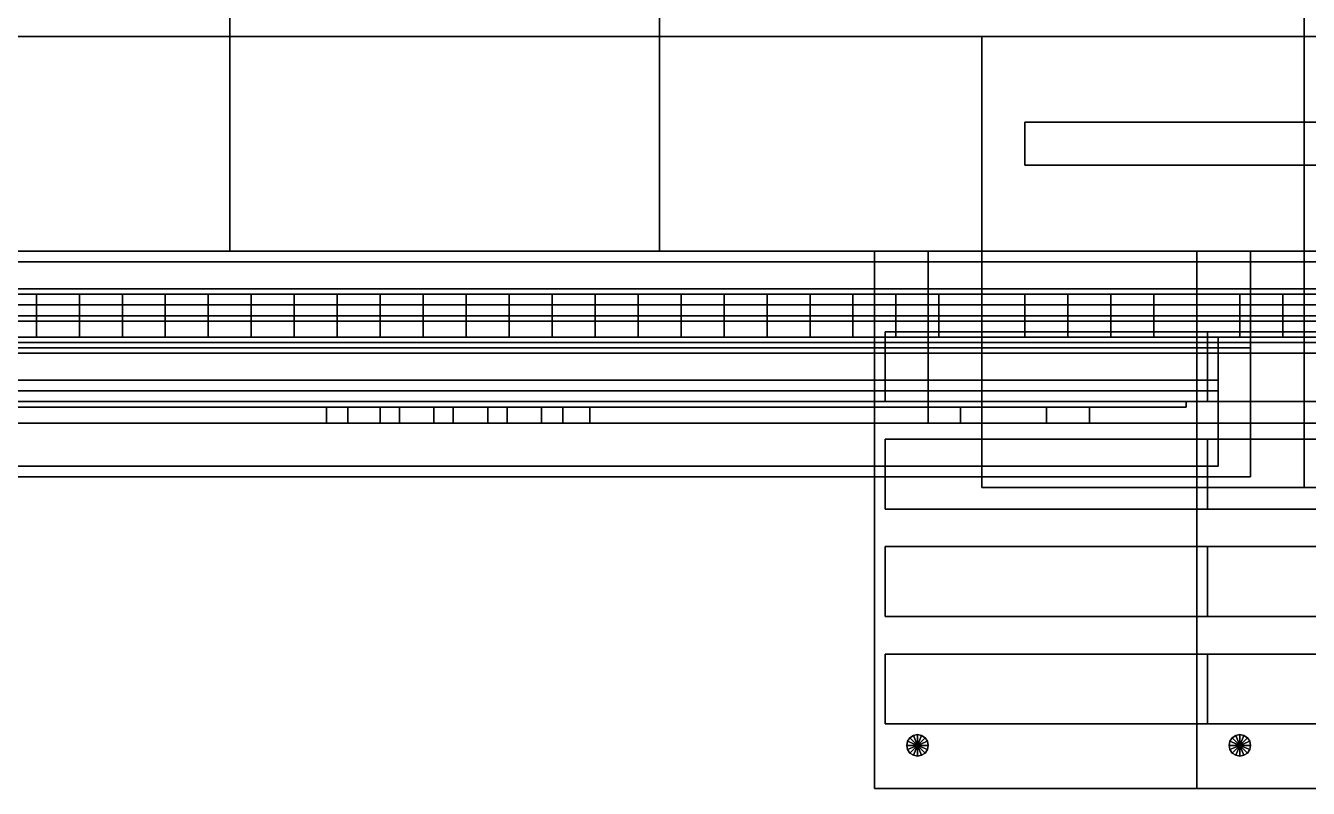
# Model space of a CAD drawing. Header units: millimetres. Extents: x -8000 to 18500, y -500 to 32500.
# Drawn here: x 4610 to 5804, y -500 to 210 of the extents above; entities that cross this region are included whole.
import ezdxf

# ---------------------------------------------------------------- set-up
doc = ezdxf.new("R2010")
doc.units = ezdxf.units.MM
for name, color, linetype in [('3D-CANOPY', 7, 'Continuous'), ('3D-COLUMNS', 7, 'Continuous'), ('3D-FINISH', 7, 'Continuous'), ('3D-FURNITURE', 7, 'Continuous'), ('3D-GLAZING', 7, 'Continuous'), ('3D-LIGHTS', 7, 'Continuous'), ('3D-LOUVERS', 7, 'Continuous'), ('3D-ROOF', 7, 'Continuous'), ('3D-SLABS', 7, 'Continuous'), ('3D-WALLS-EXTR', 7, 'Continuous')]:
    doc.layers.add(name, color=color, linetype=linetype)

msp = doc.modelspace()

# ---------------------------------------------------------------- linework, layer by layer
at = {"layer": '3D-CANOPY', "color": 7}
for points in [[(0, -80, 3700), (0, 0, 3700), (10000, 0, 3700), (10000, -80, 3700)], [(0, 0, 3700), (0, 0, 3950), (10000, 0, 3950), (10000, 0, 3700)], [(0, -80, 3950), (10000, -80, 3950), (10000, 0, 3950), (0, 0, 3950)], [(5400, -500, 6510), (5400, 0, 6510), (8600, 0, 6510), (8600, -500, 6510)], [(5400, 0, 6510), (5400, 0, 6555), (8600, 0, 6555), (8600, 0, 6510)], [(5400, -500, 6510), (5400, -500, 6555), (5400, 0, 6555), (5400, 0, 6510)], [(5400, -500, 6555), (8600, -500, 6555), (8600, 0, 6555), (5400, 0, 6555)], [(5700, -500, 3310), (5700, 0, 3310), (8900, 0, 3310), (8900, -500, 3310)], [(5700, 0, 3310), (5700, 0, 3355), (8900, 0, 3355), (8900, 0, 3310)], [(5700, -500, 3310), (5700, -500, 3355), (5700, 0, 3355), (5700, 0, 3310)], [(5700, -500, 3355), (8900, -500, 3355), (8900, 0, 3355), (5700, 0, 3355)], [(0, -80, 3700), (10000, -80, 3700), (10000, -80, 3950), (0, -80, 3950)], [(0, -95, 3750), (0, -80, 3750), (10000, -80, 3750), (10000, -95, 3750)], [(0, -80, 3750), (0, -80, 3900), (10000, -80, 3900), (10000, -80, 3750)], [(0, -95, 3900), (10000, -95, 3900), (10000, -80, 3900), (0, -80, 3900)], [(4280, -130, 4200), (4280, -80, 4200), (5720, -80, 4200), (5720, -130, 4200)], [(4280, -80, 4200), (4280, -80, 5160), (5720, -80, 5160), (5720, -80, 4200)], [(4280, -130, 5160), (5720, -130, 5160), (5720, -80, 5160), (4280, -80, 5160)], [(5410, -140, 6520), (5410, -75, 6520), (8590, -75, 6520), (8590, -140, 6520)], [(5410, -75, 6520), (5410, -75, 6550), (8590, -75, 6550), (8590, -75, 6520)], [(5410, -140, 6520), (5410, -140, 6550), (5410, -75, 6550), (5410, -75, 6520)], [(5410, -140, 6550), (8590, -140, 6550), (8590, -75, 6550), (5410, -75, 6550)], [(5710, -140, 3320), (5710, -75, 3320), (8890, -75, 3320), (8890, -140, 3320)], [(5710, -75, 3320), (5710, -75, 3350), (8890, -75, 3350), (8890, -75, 3320)], [(5710, -140, 3320), (5710, -140, 3350), (5710, -75, 3350), (5710, -75, 3320)], [(5710, -140, 3350), (8890, -140, 3350), (8890, -75, 3350), (5710, -75, 3350)], [(5720, -130, 4200), (5720, -80, 4200), (5720, -80, 5160), (5720, -130, 5160)], [(0, -95, 3750), (10000, -95, 3750), (10000, -95, 3900), (0, -95, 3900)], [(4250, -210, 5160), (4250, -90, 5160), (5750, -90, 5160), (5750, -210, 5160)], [(4250, -90, 5160), (4250, -90, 5205), (5750, -90, 5205), (5750, -90, 5160)], [(4250, -210, 5205), (5750, -210, 5205), (5750, -90, 5205), (4250, -90, 5205)], [(5750, -210, 5160), (5750, -90, 5160), (5750, -90, 5205), (5750, -210, 5205)], [(4280, -130, 4200), (5720, -130, 4200), (5720, -130, 5160), (4280, -130, 5160)], [(4300, -140, 4220), (4300, -130, 4220), (5700, -130, 4220), (5700, -140, 4220)], [(4300, -130, 4220), (4300, -130, 5140), (5700, -130, 5140), (5700, -130, 4220)], [(4300, -140, 5140), (5700, -140, 5140), (5700, -130, 5140), (4300, -130, 5140)], [(5700, -140, 4220), (5700, -130, 4220), (5700, -130, 5140), (5700, -140, 5140)], [(4300, -140, 4220), (5700, -140, 4220), (5700, -140, 5140), (4300, -140, 5140)], [(4310, -145, 4230), (4310, -140, 4230), (5690, -140, 4230), (5690, -145, 4230)], [(4310, -140, 4230), (4310, -140, 5130), (5690, -140, 5130), (5690, -140, 4230)], [(4310, -145, 5130), (5690, -145, 5130), (5690, -140, 5130), (4310, -140, 5130)], [(5410, -140, 6520), (8590, -140, 6520), (8590, -140, 6550), (5410, -140, 6550)], [(5690, -145, 4230), (5690, -140, 4230), (5690, -140, 5130), (5690, -145, 5130)], [(5710, -140, 3320), (8890, -140, 3320), (8890, -140, 3350), (5710, -140, 3350)], [(4310, -145, 4230), (5690, -145, 4230), (5690, -145, 5130), (4310, -145, 5130)], [(5410, -240, 6520), (5410, -175, 6520), (8590, -175, 6520), (8590, -240, 6520)], [(5410, -175, 6520), (5410, -175, 6550), (8590, -175, 6550), (8590, -175, 6520)], [(5410, -240, 6520), (5410, -240, 6550), (5410, -175, 6550), (5410, -175, 6520)], [(5410, -240, 6550), (8590, -240, 6550), (8590, -175, 6550), (5410, -175, 6550)], [(5710, -240, 3320), (5710, -175, 3320), (8890, -175, 3320), (8890, -240, 3320)], [(5710, -175, 3320), (5710, -175, 3350), (8890, -175, 3350), (8890, -175, 3320)], [(5710, -240, 3320), (5710, -240, 3350), (5710, -175, 3350), (5710, -175, 3320)], [(5710, -240, 3350), (8890, -240, 3350), (8890, -175, 3350), (5710, -175, 3350)], [(4250, -210, 5160), (5750, -210, 5160), (5750, -210, 5205), (4250, -210, 5205)], [(5410, -240, 6520), (8590, -240, 6520), (8590, -240, 6550), (5410, -240, 6550)], [(5710, -240, 3320), (8890, -240, 3320), (8890, -240, 3350), (5710, -240, 3350)], [(5410, -340, 6520), (5410, -275, 6520), (8590, -275, 6520), (8590, -340, 6520)], [(5410, -275, 6520), (5410, -275, 6550), (8590, -275, 6550), (8590, -275, 6520)], [(5410, -340, 6520), (5410, -340, 6550), (5410, -275, 6550), (5410, -275, 6520)], [(5410, -340, 6550), (8590, -340, 6550), (8590, -275, 6550), (5410, -275, 6550)], [(5710, -340, 3320), (5710, -275, 3320), (8890, -275, 3320), (8890, -340, 3320)], [(5710, -275, 3320), (5710, -275, 3350), (8890, -275, 3350), (8890, -275, 3320)], [(5710, -340, 3320), (5710, -340, 3350), (5710, -275, 3350), (5710, -275, 3320)], [(5710, -340, 3350), (8890, -340, 3350), (8890, -275, 3350), (5710, -275, 3350)], [(5410, -340, 6520), (8590, -340, 6520), (8590, -340, 6550), (5410, -340, 6550)], [(5710, -340, 3320), (8890, -340, 3320), (8890, -340, 3350), (5710, -340, 3350)], [(5410, -440, 6520), (5410, -375, 6520), (8590, -375, 6520), (8590, -440, 6520)], [(5410, -375, 6520), (5410, -375, 6550), (8590, -375, 6550), (8590, -375, 6520)], [(5410, -440, 6520), (5410, -440, 6550), (5410, -375, 6550), (5410, -375, 6520)], [(5410, -440, 6550), (8590, -440, 6550), (8590, -375, 6550), (5410, -375, 6550)], [(5710, -440, 3320), (5710, -375, 3320), (8890, -375, 3320), (8890, -440, 3320)], [(5710, -375, 3320), (5710, -375, 3350), (8890, -375, 3350), (8890, -375, 3320)], [(5710, -440, 3320), (5710, -440, 3350), (5710, -375, 3350), (5710, -375, 3320)], [(5710, -440, 3350), (8890, -440, 3350), (8890, -375, 3350), (5710, -375, 3350)], [(5410, -440, 6520), (8590, -440, 6520), (8590, -440, 6550), (5410, -440, 6550)], [(5710, -440, 3320), (8890, -440, 3320), (8890, -440, 3350), (5710, -440, 3350)], [(5432.9, -452.9, 6550), (5430.8, -456.2, 6550), (5430.8, -456.2, 6870), (5432.9, -452.9, 6870)], [(5440, -460, 6870), (5432.9, -452.9, 6870), (5430.8, -456.2, 6870), (5440, -460, 6870)], [(5440, -460, 6550), (5430.8, -456.2, 6550), (5432.9, -452.9, 6550), (5440, -460, 6550)], [(5436.2, -450.8, 6550), (5432.9, -452.9, 6550), (5432.9, -452.9, 6870), (5436.2, -450.8, 6870)], [(5440, -460, 6870), (5436.2, -450.8, 6870), (5432.9, -452.9, 6870), (5440, -460, 6870)], [(5440, -460, 6550), (5432.9, -452.9, 6550), (5436.2, -450.8, 6550), (5440, -460, 6550)], [(5440, -450, 6550), (5436.2, -450.8, 6550), (5436.2, -450.8, 6870), (5440, -450, 6870)], [(5440, -460, 6870), (5440, -450, 6870), (5436.2, -450.8, 6870), (5440, -460, 6870)], [(5440, -460, 6550), (5436.2, -450.8, 6550), (5440, -450, 6550), (5440, -460, 6550)], [(5443.8, -450.8, 6550), (5440, -450, 6550), (5440, -450, 6870), (5443.8, -450.8, 6870)], [(5440, -460, 6870), (5443.8, -450.8, 6870), (5440, -450, 6870), (5440, -460, 6870)], [(5440, -460, 6550), (5440, -450, 6550), (5443.8, -450.8, 6550), (5440, -460, 6550)], [(5440, -460, 6870), (5447.1, -452.9, 6870), (5443.8, -450.8, 6870), (5440, -460, 6870)], [(5440, -460, 6550), (5443.8, -450.8, 6550), (5447.1, -452.9, 6550), (5440, -460, 6550)], [(5440, -460, 6870), (5449.2, -456.2, 6870), (5447.1, -452.9, 6870), (5440, -460, 6870)], [(5440, -460, 6550), (5447.1, -452.9, 6550), (5449.2, -456.2, 6550), (5440, -460, 6550)], [(5447.1, -452.9, 6550), (5443.8, -450.8, 6550), (5443.8, -450.8, 6870), (5447.1, -452.9, 6870)], [(5449.2, -456.2, 6550), (5447.1, -452.9, 6550), (5447.1, -452.9, 6870), (5449.2, -456.2, 6870)], [(5732.9, -452.9, 3350), (5730.8, -456.2, 3350), (5730.8, -456.2, 3670), (5732.9, -452.9, 3670)], [(5740, -460, 3670), (5732.9, -452.9, 3670), (5730.8, -456.2, 3670), (5740, -460, 3670)], [(5740, -460, 3350), (5730.8, -456.2, 3350), (5732.9, -452.9, 3350), (5740, -460, 3350)], [(5736.2, -450.8, 3350), (5732.9, -452.9, 3350), (5732.9, -452.9, 3670), (5736.2, -450.8, 3670)], [(5740, -460, 3670), (5736.2, -450.8, 3670), (5732.9, -452.9, 3670), (5740, -460, 3670)], [(5740, -460, 3350), (5732.9, -452.9, 3350), (5736.2, -450.8, 3350), (5740, -460, 3350)], [(5740, -450, 3350), (5736.2, -450.8, 3350), (5736.2, -450.8, 3670), (5740, -450, 3670)], [(5740, -460, 3670), (5740, -450, 3670), (5736.2, -450.8, 3670), (5740, -460, 3670)], [(5740, -460, 3350), (5736.2, -450.8, 3350), (5740, -450, 3350), (5740, -460, 3350)], [(5743.8, -450.8, 3350), (5740, -450, 3350), (5740, -450, 3670), (5743.8, -450.8, 3670)], [(5740, -460, 3670), (5743.8, -450.8, 3670), (5740, -450, 3670), (5740, -460, 3670)], [(5740, -460, 3350), (5740, -450, 3350), (5743.8, -450.8, 3350), (5740, -460, 3350)], [(5740, -460, 3670), (5747.1, -452.9, 3670), (5743.8, -450.8, 3670), (5740, -460, 3670)], [(5740, -460, 3350), (5743.8, -450.8, 3350), (5747.1, -452.9, 3350), (5740, -460, 3350)], [(5740, -460, 3670), (5749.2, -456.2, 3670), (5747.1, -452.9, 3670), (5740, -460, 3670)], [(5740, -460, 3350), (5747.1, -452.9, 3350), (5749.2, -456.2, 3350), (5740, -460, 3350)], [(5747.1, -452.9, 3350), (5743.8, -450.8, 3350), (5743.8, -450.8, 3670), (5747.1, -452.9, 3670)], [(5749.2, -456.2, 3350), (5747.1, -452.9, 3350), (5747.1, -452.9, 3670), (5749.2, -456.2, 3670)], [(5430.8, -456.2, 6550), (5430, -460, 6550), (5430, -460, 6870), (5430.8, -456.2, 6870)], [(5440, -460, 6870), (5430.8, -456.2, 6870), (5430, -460, 6870), (5440, -460, 6870)], [(5440, -460, 6550), (5430, -460, 6550), (5430.8, -456.2, 6550), (5440, -460, 6550)], [(5430, -460, 6550), (5430.8, -463.8, 6550), (5430.8, -463.8, 6870), (5430, -460, 6870)], [(5440, -460, 6870), (5430, -460, 6870), (5430.8, -463.8, 6870), (5440, -460, 6870)], [(5440, -460, 6550), (5430.8, -463.8, 6550), (5430, -460, 6550), (5440, -460, 6550)], [(5440, -460, 6870), (5430.8, -463.8, 6870), (5432.9, -467.1, 6870), (5440, -460, 6870)], [(5440, -460, 6550), (5432.9, -467.1, 6550), (5430.8, -463.8, 6550), (5440, -460, 6550)], [(5430.8, -463.8, 6550), (5432.9, -467.1, 6550), (5432.9, -467.1, 6870), (5430.8, -463.8, 6870)], [(5440, -460, 6870), (5432.9, -467.1, 6870), (5436.2, -469.2, 6870), (5440, -460, 6870)], [(5440, -460, 6550), (5436.2, -469.2, 6550), (5432.9, -467.1, 6550), (5440, -460, 6550)], [(5440, -460, 6870), (5436.2, -469.2, 6870), (5440, -470, 6870), (5440, -460, 6870)], [(5440, -460, 6550), (5440, -470, 6550), (5436.2, -469.2, 6550), (5440, -460, 6550)], [(5440, -460, 6870), (5450, -460, 6870), (5449.2, -456.2, 6870), (5440, -460, 6870)], [(5440, -460, 6550), (5449.2, -456.2, 6550), (5450, -460, 6550), (5440, -460, 6550)], [(5440, -460, 6870), (5440, -470, 6870), (5443.8, -469.2, 6870), (5440, -460, 6870)], [(5440, -460, 6550), (5443.8, -469.2, 6550), (5440, -470, 6550), (5440, -460, 6550)], [(5440, -460, 6870), (5443.8, -469.2, 6870), (5447.1, -467.1, 6870), (5440, -460, 6870)], [(5440, -460, 6550), (5447.1, -467.1, 6550), (5443.8, -469.2, 6550), (5440, -460, 6550)], [(5440, -460, 6870), (5447.1, -467.1, 6870), (5449.2, -463.8, 6870), (5440, -460, 6870)], [(5440, -460, 6550), (5449.2, -463.8, 6550), (5447.1, -467.1, 6550), (5440, -460, 6550)], [(5440, -460, 6870), (5449.2, -463.8, 6870), (5450, -460, 6870), (5440, -460, 6870)], [(5440, -460, 6550), (5450, -460, 6550), (5449.2, -463.8, 6550), (5440, -460, 6550)], [(5447.1, -467.1, 6550), (5449.2, -463.8, 6550), (5449.2, -463.8, 6870), (5447.1, -467.1, 6870)], [(5450, -460, 6550), (5449.2, -456.2, 6550), (5449.2, -456.2, 6870), (5450, -460, 6870)], [(5449.2, -463.8, 6550), (5450, -460, 6550), (5450, -460, 6870), (5449.2, -463.8, 6870)], [(5730.8, -456.2, 3350), (5730, -460, 3350), (5730, -460, 3670), (5730.8, -456.2, 3670)], [(5740, -460, 3670), (5730.8, -456.2, 3670), (5730, -460, 3670), (5740, -460, 3670)], [(5740, -460, 3350), (5730, -460, 3350), (5730.8, -456.2, 3350), (5740, -460, 3350)], [(5730, -460, 3350), (5730.8, -463.8, 3350), (5730.8, -463.8, 3670), (5730, -460, 3670)], [(5740, -460, 3670), (5730, -460, 3670), (5730.8, -463.8, 3670), (5740, -460, 3670)], [(5740, -460, 3350), (5730.8, -463.8, 3350), (5730, -460, 3350), (5740, -460, 3350)], [(5740, -460, 3670), (5730.8, -463.8, 3670), (5732.9, -467.1, 3670), (5740, -460, 3670)], [(5740, -460, 3350), (5732.9, -467.1, 3350), (5730.8, -463.8, 3350), (5740, -460, 3350)], [(5730.8, -463.8, 3350), (5732.9, -467.1, 3350), (5732.9, -467.1, 3670), (5730.8, -463.8, 3670)], [(5740, -460, 3670), (5732.9, -467.1, 3670), (5736.2, -469.2, 3670), (5740, -460, 3670)], [(5740, -460, 3350), (5736.2, -469.2, 3350), (5732.9, -467.1, 3350), (5740, -460, 3350)], [(5740, -460, 3670), (5736.2, -469.2, 3670), (5740, -470, 3670), (5740, -460, 3670)], [(5740, -460, 3350), (5740, -470, 3350), (5736.2, -469.2, 3350), (5740, -460, 3350)], [(5740, -460, 3670), (5750, -460, 3670), (5749.2, -456.2, 3670), (5740, -460, 3670)], [(5740, -460, 3350), (5749.2, -456.2, 3350), (5750, -460, 3350), (5740, -460, 3350)], [(5740, -460, 3670), (5740, -470, 3670), (5743.8, -469.2, 3670), (5740, -460, 3670)], [(5740, -460, 3350), (5743.8, -469.2, 3350), (5740, -470, 3350), (5740, -460, 3350)], [(5740, -460, 3670), (5743.8, -469.2, 3670), (5747.1, -467.1, 3670), (5740, -460, 3670)], [(5740, -460, 3350), (5747.1, -467.1, 3350), (5743.8, -469.2, 3350), (5740, -460, 3350)], [(5740, -460, 3670), (5747.1, -467.1, 3670), (5749.2, -463.8, 3670), (5740, -460, 3670)], [(5740, -460, 3350), (5749.2, -463.8, 3350), (5747.1, -467.1, 3350), (5740, -460, 3350)], [(5740, -460, 3670), (5749.2, -463.8, 3670), (5750, -460, 3670), (5740, -460, 3670)], [(5740, -460, 3350), (5750, -460, 3350), (5749.2, -463.8, 3350), (5740, -460, 3350)], [(5747.1, -467.1, 3350), (5749.2, -463.8, 3350), (5749.2, -463.8, 3670), (5747.1, -467.1, 3670)], [(5750, -460, 3350), (5749.2, -456.2, 3350), (5749.2, -456.2, 3670), (5750, -460, 3670)], [(5749.2, -463.8, 3350), (5750, -460, 3350), (5750, -460, 3670), (5749.2, -463.8, 3670)], [(5432.9, -467.1, 6550), (5436.2, -469.2, 6550), (5436.2, -469.2, 6870), (5432.9, -467.1, 6870)], [(5436.2, -469.2, 6550), (5440, -470, 6550), (5440, -470, 6870), (5436.2, -469.2, 6870)], [(5440, -470, 6550), (5443.8, -469.2, 6550), (5443.8, -469.2, 6870), (5440, -470, 6870)], [(5443.8, -469.2, 6550), (5447.1, -467.1, 6550), (5447.1, -467.1, 6870), (5443.8, -469.2, 6870)], [(5732.9, -467.1, 3350), (5736.2, -469.2, 3350), (5736.2, -469.2, 3670), (5732.9, -467.1, 3670)], [(5736.2, -469.2, 3350), (5740, -470, 3350), (5740, -470, 3670), (5736.2, -469.2, 3670)], [(5740, -470, 3350), (5743.8, -469.2, 3350), (5743.8, -469.2, 3670), (5740, -470, 3670)], [(5743.8, -469.2, 3350), (5747.1, -467.1, 3350), (5747.1, -467.1, 3670), (5743.8, -469.2, 3670)], [(5400, -500, 6510), (8600, -500, 6510), (8600, -500, 6555), (5400, -500, 6555)], [(5700, -500, 3310), (8900, -500, 3310), (8900, -500, 3355), (5700, -500, 3355)]]:
    msp.add_3dface(points, dxfattribs=at)
at = {"layer": '3D-COLUMNS', "color": 7}
for points in [[(4800, 0, 3600), (4800, 10000, 3600), (5200, 10000, 3600), (5200, 0, 3600)], [(4800, 0, 3600), (4800, 0, 3800), (4800, 10000, 3800), (4800, 10000, 3600)], [(4800, 0, 3800), (5200, 0, 3800), (5200, 10000, 3800), (4800, 10000, 3800)], [(5200, 0, 3600), (5200, 10000, 3600), (5200, 10000, 3800), (5200, 0, 3800)], [(0, 0, 3600), (0, 400, 3600), (10000, 400, 3600), (10000, 0, 3600)], [(0, 0, 3800), (10000, 0, 3800), (10000, 400, 3800), (0, 400, 3800)], [(4800, 0), (4800, 400), (5200, 400), (5200, 0)], [(4800, 0), (4800, 0, 7800), (4800, 400, 7800), (4800, 400)], [(4800, 0, 7800), (5200, 0, 7800), (5200, 400, 7800), (4800, 400, 7800)], [(5200, 0), (5200, 400), (5200, 400, 7800), (5200, 0, 7800)], [(0, 0, 3600), (10000, 0, 3600), (10000, 0, 3800), (0, 0, 3800)], [(4800, 0), (5200, 0), (5200, 0, 7800), (4800, 0, 7800)], [(4800, 0, 3600), (5200, 0, 3600), (5200, 0, 3800), (4800, 0, 3800)]]:
    msp.add_3dface(points, dxfattribs=at)
at = {"layer": '3D-FINISH', "color": 7}
for points in [[(200, 200, 590), (200, 9800, 590), (9800, 9800, 590), (9800, 200, 590)], [(200, 200, 600), (9800, 200, 600), (9800, 9800, 600), (200, 9800, 600)], [(200, 200, 3990), (200, 9800, 3990), (9800, 9800, 3990), (9800, 200, 3990)], [(200, 200, 4000), (9800, 200, 4000), (9800, 9800, 4000), (200, 9800, 4000)], [(200, 200, 590), (9800, 200, 590), (9800, 200, 600), (200, 200, 600)], [(200, 200, 3990), (9800, 200, 3990), (9800, 200, 4000), (200, 200, 4000)]]:
    msp.add_3dface(points, dxfattribs=at)
at = {"layer": '3D-FURNITURE', "color": 7}
for points in [[(1400, 200, 600), (1400, 220, 600), (5800, 220, 600), (5800, 200, 600)], [(1400, 200, 1520), (5800, 200, 1520), (5800, 220, 1520), (1400, 220, 1520)], [(5800, 200, 600), (5800, 220, 600), (5800, 220, 1520), (5800, 200, 1520)], [(1400, 200, 600), (5800, 200, 600), (5800, 200, 1520), (1400, 200, 1520)]]:
    msp.add_3dface(points, dxfattribs=at)
at = {"layer": '3D-GLAZING', "color": 7}
for points in [[(5540, 80, 4800), (5540, 120, 4800), (8460, 120, 4800), (8460, 80, 4800)], [(5540, 120, 4800), (5540, 120, 6500), (8460, 120, 6500), (8460, 120, 4800)], [(5540, 80, 4800), (5540, 80, 6500), (5540, 120, 6500), (5540, 120, 4800)], [(5540, 80, 6500), (8460, 80, 6500), (8460, 120, 6500), (5540, 120, 6500)], [(5540, 80, 4800), (8460, 80, 4800), (8460, 80, 6500), (5540, 80, 6500)]]:
    msp.add_3dface(points, dxfattribs=at)
at = {"layer": '3D-LIGHTS', "color": 7}
for points in [[(0, -85, 3690), (0, -65, 3690), (10000, -65, 3690), (10000, -85, 3690)], [(0, -65, 3690), (0, -65, 3705), (10000, -65, 3705), (10000, -65, 3690)], [(0, -85, 3705), (10000, -85, 3705), (10000, -65, 3705), (0, -65, 3705)], [(0, -85, 3690), (10000, -85, 3690), (10000, -85, 3705), (0, -85, 3705)], [(4280, -200, 5145), (4280, -120, 5145), (5720, -120, 5145), (5720, -200, 5145)], [(4280, -120, 5145), (4280, -120, 5160), (5720, -120, 5160), (5720, -120, 5145)], [(4280, -200, 5160), (5720, -200, 5160), (5720, -120, 5160), (4280, -120, 5160)], [(5720, -200, 5145), (5720, -120, 5145), (5720, -120, 5160), (5720, -200, 5160)], [(4400, -160, 4660), (4400, -145, 4660), (5600, -145, 4660), (5600, -160, 4660)], [(4400, -145, 4660), (4400, -145, 4790), (5600, -145, 4790), (5600, -145, 4660)], [(4400, -160, 4790), (5600, -160, 4790), (5600, -145, 4790), (4400, -145, 4790)], [(4440, -160, 4500), (4440, -145, 4500), (5560, -145, 4500), (5560, -160, 4500)], [(4440, -145, 4500), (4440, -145, 4590), (5560, -145, 4590), (5560, -145, 4500)], [(4440, -160, 4590), (5560, -160, 4590), (5560, -145, 4590), (4440, -145, 4590)], [(4520, -160, 4370), (4520, -145, 4370), (5480, -145, 4370), (5480, -160, 4370)], [(4520, -145, 4370), (4520, -145, 4430), (5480, -145, 4430), (5480, -145, 4370)], [(4520, -160, 4430), (5480, -160, 4430), (5480, -145, 4430), (4520, -145, 4430)], [(4890, -160, 4880), (4890, -145, 4880), (5110, -145, 4880), (5110, -160, 4880)], [(4890, -145, 4880), (4890, -145, 4900), (5110, -145, 4900), (5110, -145, 4880)], [(4890, -160, 4880), (4890, -160, 4900), (4890, -145, 4900), (4890, -145, 4880)], [(4890, -160, 4900), (5110, -160, 4900), (5110, -145, 4900), (4890, -145, 4900)], [(4910, -160, 4900), (4910, -145, 4900), (5090, -145, 4900), (5090, -160, 4900)], [(4910, -145, 4900), (4910, -145, 5050), (5090, -145, 5050), (5090, -145, 4900)], [(4910, -160, 4900), (4910, -160, 5050), (4910, -145, 5050), (4910, -145, 4900)], [(4910, -160, 5050), (5090, -160, 5050), (5090, -145, 5050), (4910, -145, 5050)], [(4940, -160, 5065), (4940, -145, 5065), (4958, -145, 5065), (4958, -160, 5065)], [(4940, -145, 5065), (4940, -145, 5125), (4958, -145, 5125), (4958, -145, 5065)], [(4940, -160, 5065), (4940, -160, 5125), (4940, -145, 5125), (4940, -145, 5065)], [(4940, -160, 5125), (4958, -160, 5125), (4958, -145, 5125), (4940, -145, 5125)], [(4958, -160, 5065), (4958, -145, 5065), (4958, -145, 5125), (4958, -160, 5125)], [(4990, -160, 5075), (4990, -145, 5075), (5008, -145, 5075), (5008, -160, 5075)], [(4990, -145, 5075), (4990, -145, 5150), (5008, -145, 5150), (5008, -145, 5075)], [(4990, -160, 5075), (4990, -160, 5150), (4990, -145, 5150), (4990, -145, 5075)], [(4990, -160, 5150), (5008, -160, 5150), (5008, -145, 5150), (4990, -145, 5150)], [(5008, -160, 5075), (5008, -145, 5075), (5008, -145, 5150), (5008, -160, 5150)], [(5040, -160, 5065), (5040, -145, 5065), (5058, -145, 5065), (5058, -160, 5065)], [(5040, -145, 5065), (5040, -145, 5125), (5058, -145, 5125), (5058, -145, 5065)], [(5040, -160, 5065), (5040, -160, 5125), (5040, -145, 5125), (5040, -145, 5065)], [(5040, -160, 5125), (5058, -160, 5125), (5058, -145, 5125), (5040, -145, 5125)], [(5058, -160, 5065), (5058, -145, 5065), (5058, -145, 5125), (5058, -160, 5125)], [(5090, -160, 4900), (5090, -145, 4900), (5090, -145, 5050), (5090, -160, 5050)], [(5090, -160, 4935), (5090, -145, 4935), (5135, -145, 4935), (5135, -160, 4935)], [(5090, -145, 4935), (5090, -145, 5015), (5135, -145, 5015), (5135, -145, 4935)], [(5090, -160, 4935), (5090, -160, 5015), (5090, -145, 5015), (5090, -145, 4935)], [(5090, -160, 5015), (5135, -160, 5015), (5135, -145, 5015), (5090, -145, 5015)], [(5110, -160, 4880), (5110, -145, 4880), (5110, -145, 4900), (5110, -160, 4900)], [(5135, -160, 4935), (5135, -145, 4935), (5135, -145, 5015), (5135, -160, 5015)], [(5480, -160, 4370), (5480, -145, 4370), (5480, -145, 4430), (5480, -160, 4430)], [(5560, -160, 4500), (5560, -145, 4500), (5560, -145, 4590), (5560, -160, 4590)], [(5600, -160, 4660), (5600, -145, 4660), (5600, -145, 4790), (5600, -160, 4790)], [(4400, -160, 4660), (5600, -160, 4660), (5600, -160, 4790), (4400, -160, 4790)], [(4440, -160, 4500), (5560, -160, 4500), (5560, -160, 4590), (4440, -160, 4590)], [(4520, -160, 4370), (5480, -160, 4370), (5480, -160, 4430), (4520, -160, 4430)], [(4890, -160, 4880), (5110, -160, 4880), (5110, -160, 4900), (4890, -160, 4900)], [(4910, -160, 4900), (5090, -160, 4900), (5090, -160, 5050), (4910, -160, 5050)], [(4940, -160, 5065), (4958, -160, 5065), (4958, -160, 5125), (4940, -160, 5125)], [(4990, -160, 5075), (5008, -160, 5075), (5008, -160, 5150), (4990, -160, 5150)], [(5040, -160, 5065), (5058, -160, 5065), (5058, -160, 5125), (5040, -160, 5125)], [(5090, -160, 4935), (5135, -160, 4935), (5135, -160, 5015), (5090, -160, 5015)], [(4280, -200, 5145), (5720, -200, 5145), (5720, -200, 5160), (4280, -200, 5160)]]:
    msp.add_3dface(points, dxfattribs=at)
at = {"layer": '3D-LOUVERS', "color": 7}
for points in [[(4200, -40, 600), (4200, 0, 600), (5800, 0, 600), (5800, -40, 600)], [(4200, 0, 600), (4200, 0, 7800), (5800, 0, 7800), (5800, 0, 600)], [(4200, -40, 7800), (5800, -40, 7800), (5800, 0, 7800), (4200, 0, 7800)], [(5800, -40, 600), (5800, 0, 600), (5800, 0, 7800), (5800, -40, 7800)], [(4200, -40, 600), (5800, -40, 600), (5800, -40, 7800), (4200, -40, 7800)], [(4620, -80, 600), (4620, -40, 600), (4660, -40, 600), (4660, -80, 600)], [(4620, -40, 600), (4620, -40, 7800), (4660, -40, 7800), (4660, -40, 600)], [(4620, -80, 600), (4620, -80, 7800), (4620, -40, 7800), (4620, -40, 600)], [(4620, -80, 7800), (4660, -80, 7800), (4660, -40, 7800), (4620, -40, 7800)], [(4660, -80, 600), (4660, -40, 600), (4660, -40, 7800), (4660, -80, 7800)], [(4700, -80, 600), (4700, -40, 600), (4740, -40, 600), (4740, -80, 600)], [(4700, -40, 600), (4700, -40, 7800), (4740, -40, 7800), (4740, -40, 600)], [(4700, -80, 600), (4700, -80, 7800), (4700, -40, 7800), (4700, -40, 600)], [(4700, -80, 7800), (4740, -80, 7800), (4740, -40, 7800), (4700, -40, 7800)], [(4740, -80, 600), (4740, -40, 600), (4740, -40, 7800), (4740, -80, 7800)], [(4780, -80, 600), (4780, -40, 600), (4820, -40, 600), (4820, -80, 600)], [(4780, -40, 600), (4780, -40, 7800), (4820, -40, 7800), (4820, -40, 600)], [(4780, -80, 600), (4780, -80, 7800), (4780, -40, 7800), (4780, -40, 600)], [(4780, -80, 7800), (4820, -80, 7800), (4820, -40, 7800), (4780, -40, 7800)], [(4820, -80, 600), (4820, -40, 600), (4820, -40, 7800), (4820, -80, 7800)], [(4860, -80, 600), (4860, -40, 600), (4900, -40, 600), (4900, -80, 600)], [(4860, -40, 600), (4860, -40, 7800), (4900, -40, 7800), (4900, -40, 600)], [(4860, -80, 600), (4860, -80, 7800), (4860, -40, 7800), (4860, -40, 600)], [(4860, -80, 7800), (4900, -80, 7800), (4900, -40, 7800), (4860, -40, 7800)], [(4900, -80, 600), (4900, -40, 600), (4900, -40, 7800), (4900, -80, 7800)], [(4940, -80, 600), (4940, -40, 600), (4980, -40, 600), (4980, -80, 600)], [(4940, -40, 600), (4940, -40, 7800), (4980, -40, 7800), (4980, -40, 600)], [(4940, -80, 600), (4940, -80, 7800), (4940, -40, 7800), (4940, -40, 600)], [(4940, -80, 7800), (4980, -80, 7800), (4980, -40, 7800), (4940, -40, 7800)], [(4980, -80, 600), (4980, -40, 600), (4980, -40, 7800), (4980, -80, 7800)], [(5020, -80, 600), (5020, -40, 600), (5060, -40, 600), (5060, -80, 600)], [(5020, -40, 600), (5020, -40, 7800), (5060, -40, 7800), (5060, -40, 600)], [(5020, -80, 600), (5020, -80, 7800), (5020, -40, 7800), (5020, -40, 600)], [(5020, -80, 7800), (5060, -80, 7800), (5060, -40, 7800), (5020, -40, 7800)], [(5060, -80, 600), (5060, -40, 600), (5060, -40, 7800), (5060, -80, 7800)], [(5100, -80, 600), (5100, -40, 600), (5140, -40, 600), (5140, -80, 600)], [(5100, -40, 600), (5100, -40, 7800), (5140, -40, 7800), (5140, -40, 600)], [(5100, -80, 600), (5100, -80, 7800), (5100, -40, 7800), (5100, -40, 600)], [(5100, -80, 7800), (5140, -80, 7800), (5140, -40, 7800), (5100, -40, 7800)], [(5140, -80, 600), (5140, -40, 600), (5140, -40, 7800), (5140, -80, 7800)], [(5180, -80, 600), (5180, -40, 600), (5220, -40, 600), (5220, -80, 600)], [(5180, -40, 600), (5180, -40, 7800), (5220, -40, 7800), (5220, -40, 600)], [(5180, -80, 600), (5180, -80, 7800), (5180, -40, 7800), (5180, -40, 600)], [(5180, -80, 7800), (5220, -80, 7800), (5220, -40, 7800), (5180, -40, 7800)], [(5220, -80, 600), (5220, -40, 600), (5220, -40, 7800), (5220, -80, 7800)], [(5260, -80, 600), (5260, -40, 600), (5300, -40, 600), (5300, -80, 600)], [(5260, -40, 600), (5260, -40, 7800), (5300, -40, 7800), (5300, -40, 600)], [(5260, -80, 600), (5260, -80, 7800), (5260, -40, 7800), (5260, -40, 600)], [(5260, -80, 7800), (5300, -80, 7800), (5300, -40, 7800), (5260, -40, 7800)], [(5300, -80, 600), (5300, -40, 600), (5300, -40, 7800), (5300, -80, 7800)], [(5340, -80, 600), (5340, -40, 600), (5380, -40, 600), (5380, -80, 600)], [(5340, -40, 600), (5340, -40, 7800), (5380, -40, 7800), (5380, -40, 600)], [(5340, -80, 600), (5340, -80, 7800), (5340, -40, 7800), (5340, -40, 600)], [(5340, -80, 7800), (5380, -80, 7800), (5380, -40, 7800), (5340, -40, 7800)], [(5380, -80, 600), (5380, -40, 600), (5380, -40, 7800), (5380, -80, 7800)], [(5420, -80, 600), (5420, -40, 600), (5460, -40, 600), (5460, -80, 600)], [(5420, -40, 600), (5420, -40, 7800), (5460, -40, 7800), (5460, -40, 600)], [(5420, -80, 600), (5420, -80, 7800), (5420, -40, 7800), (5420, -40, 600)], [(5420, -80, 7800), (5460, -80, 7800), (5460, -40, 7800), (5420, -40, 7800)], [(5460, -80, 600), (5460, -40, 600), (5460, -40, 7800), (5460, -80, 7800)], [(5500, -80, 600), (5500, -40, 600), (5540, -40, 600), (5540, -80, 600)], [(5500, -40, 600), (5500, -40, 7800), (5540, -40, 7800), (5540, -40, 600)], [(5500, -80, 600), (5500, -80, 7800), (5500, -40, 7800), (5500, -40, 600)], [(5500, -80, 7800), (5540, -80, 7800), (5540, -40, 7800), (5500, -40, 7800)], [(5540, -80, 600), (5540, -40, 600), (5540, -40, 7800), (5540, -80, 7800)], [(5580, -80, 600), (5580, -40, 600), (5620, -40, 600), (5620, -80, 600)], [(5580, -40, 600), (5580, -40, 7800), (5620, -40, 7800), (5620, -40, 600)], [(5580, -80, 600), (5580, -80, 7800), (5580, -40, 7800), (5580, -40, 600)], [(5580, -80, 7800), (5620, -80, 7800), (5620, -40, 7800), (5580, -40, 7800)], [(5620, -80, 600), (5620, -40, 600), (5620, -40, 7800), (5620, -80, 7800)], [(5660, -80, 600), (5660, -40, 600), (5700, -40, 600), (5700, -80, 600)], [(5660, -40, 600), (5660, -40, 7800), (5700, -40, 7800), (5700, -40, 600)], [(5660, -80, 600), (5660, -80, 7800), (5660, -40, 7800), (5660, -40, 600)], [(5660, -80, 7800), (5700, -80, 7800), (5700, -40, 7800), (5660, -40, 7800)], [(5700, -80, 600), (5700, -40, 600), (5700, -40, 7800), (5700, -80, 7800)], [(5740, -80, 600), (5740, -40, 600), (5780, -40, 600), (5780, -80, 600)], [(5740, -40, 600), (5740, -40, 7800), (5780, -40, 7800), (5780, -40, 600)], [(5740, -80, 600), (5740, -80, 7800), (5740, -40, 7800), (5740, -40, 600)], [(5740, -80, 7800), (5780, -80, 7800), (5780, -40, 7800), (5740, -40, 7800)], [(5780, -80, 600), (5780, -40, 600), (5780, -40, 7800), (5780, -80, 7800)], [(4620, -80, 600), (4660, -80, 600), (4660, -80, 7800), (4620, -80, 7800)], [(4700, -80, 600), (4740, -80, 600), (4740, -80, 7800), (4700, -80, 7800)], [(4780, -80, 600), (4820, -80, 600), (4820, -80, 7800), (4780, -80, 7800)], [(4860, -80, 600), (4900, -80, 600), (4900, -80, 7800), (4860, -80, 7800)], [(4940, -80, 600), (4980, -80, 600), (4980, -80, 7800), (4940, -80, 7800)], [(5020, -80, 600), (5060, -80, 600), (5060, -80, 7800), (5020, -80, 7800)], [(5100, -80, 600), (5140, -80, 600), (5140, -80, 7800), (5100, -80, 7800)], [(5180, -80, 600), (5220, -80, 600), (5220, -80, 7800), (5180, -80, 7800)], [(5260, -80, 600), (5300, -80, 600), (5300, -80, 7800), (5260, -80, 7800)], [(5340, -80, 600), (5380, -80, 600), (5380, -80, 7800), (5340, -80, 7800)], [(5420, -80, 600), (5460, -80, 600), (5460, -80, 7800), (5420, -80, 7800)], [(5500, -80, 600), (5540, -80, 600), (5540, -80, 7800), (5500, -80, 7800)], [(5580, -80, 600), (5620, -80, 600), (5620, -80, 7800), (5580, -80, 7800)], [(5660, -80, 600), (5700, -80, 600), (5700, -80, 7800), (5660, -80, 7800)], [(5740, -80, 600), (5780, -80, 600), (5780, -80, 7800), (5740, -80, 7800)]]:
    msp.add_3dface(points, dxfattribs=at)
at = {"layer": '3D-ROOF', "color": 7}
for points in [[(0, 0, 7000), (0, 10000, 7000), (10000, 10000, 7000), (10000, 0, 7000)], [(0, 0, 7200), (10000, 0, 7200), (10000, 10000, 7200), (0, 10000, 7200)], [(-40, -40, 7780), (-40, 240, 7780), (10040, 240, 7780), (10040, -40, 7780)], [(-40, -40, 7830), (10040, -40, 7830), (10040, 240, 7830), (-40, 240, 7830)], [(0, 0, 7200), (0, 200, 7200), (10000, 200, 7200), (10000, 0, 7200)], [(0, 200, 7200), (0, 200, 7800), (10000, 200, 7800), (10000, 200, 7200)], [(0, 0, 7800), (10000, 0, 7800), (10000, 200, 7800), (0, 200, 7800)], [(0, 0, 7000), (10000, 0, 7000), (10000, 0, 7200), (0, 0, 7200)], [(0, 0, 7200), (10000, 0, 7200), (10000, 0, 7800), (0, 0, 7800)], [(0, -50, 7200), (0, -10, 7200), (10000, -10, 7200), (10000, -50, 7200)], [(0, -10, 7200), (0, -10, 7420), (10000, -10, 7420), (10000, -10, 7200)], [(0, -50, 7420), (10000, -50, 7420), (10000, -10, 7420), (0, -10, 7420)], [(-40, -40, 7780), (10040, -40, 7780), (10040, -40, 7830), (-40, -40, 7830)], [(0, -50, 7200), (10000, -50, 7200), (10000, -50, 7420), (0, -50, 7420)]]:
    msp.add_3dface(points, dxfattribs=at)
at = {"layer": '3D-SLABS', "color": 7}
for points in [[(0, 0), (0, 10000), (10000, 10000), (10000, 0)], [(0, 0, 600), (10000, 0, 600), (10000, 10000, 600), (0, 10000, 600)], [(0, 0, 3800), (0, 4000, 3800), (10000, 4000, 3800), (10000, 0, 3800)], [(0, 0, 4000), (10000, 0, 4000), (10000, 4000, 4000), (0, 4000, 4000)], [(0, 0), (10000, 0), (10000, 0, 600), (0, 0, 600)], [(0, 0, 3800), (10000, 0, 3800), (10000, 0, 4000), (0, 0, 4000)]]:
    msp.add_3dface(points, dxfattribs=at)
at = {"layer": '3D-WALLS-EXTR', "color": 7}
for points in [[(4200, 0, 600), (4200, 200, 600), (5800, 200, 600), (5800, 0, 600)], [(4200, 200, 600), (4200, 200, 3800), (5800, 200, 3800), (5800, 200, 600)], [(4200, 0, 3800), (5800, 0, 3800), (5800, 200, 3800), (4200, 200, 3800)], [(4500, 0, 4000), (4500, 200, 4000), (5500, 200, 4000), (5500, 0, 4000)], [(4500, 200, 4000), (4500, 200, 7000), (5500, 200, 7000), (5500, 200, 4000)], [(4500, 0, 7000), (5500, 0, 7000), (5500, 200, 7000), (4500, 200, 7000)], [(5500, 0, 4000), (5500, 200, 4000), (5500, 200, 7000), (5500, 0, 7000)], [(5500, 0, 4000), (5500, 200, 4000), (8500, 200, 4000), (8500, 0, 4000)], [(5500, 200, 4000), (5500, 200, 4800), (8500, 200, 4800), (8500, 200, 4000)], [(5500, 0, 4000), (5500, 0, 4800), (5500, 200, 4800), (5500, 200, 4000)], [(5500, 0, 4800), (8500, 0, 4800), (8500, 200, 4800), (5500, 200, 4800)], [(5500, 0, 6500), (5500, 200, 6500), (8500, 200, 6500), (8500, 0, 6500)], [(5500, 200, 6500), (5500, 200, 7000), (8500, 200, 7000), (8500, 200, 6500)], [(5500, 0, 6500), (5500, 0, 7000), (5500, 200, 7000), (5500, 200, 6500)], [(5500, 0, 7000), (8500, 0, 7000), (8500, 200, 7000), (5500, 200, 7000)], [(5800, 0, 600), (5800, 200, 600), (5800, 200, 3800), (5800, 0, 3800)], [(5800, 0, 600), (5800, 200, 600), (8800, 200, 600), (8800, 0, 600)], [(5800, 200, 600), (5800, 200, 1500), (8800, 200, 1500), (8800, 200, 600)], [(5800, 0, 600), (5800, 0, 1500), (5800, 200, 1500), (5800, 200, 600)], [(5800, 0, 1500), (8800, 0, 1500), (8800, 200, 1500), (5800, 200, 1500)], [(5800, 0, 3300), (5800, 200, 3300), (8800, 200, 3300), (8800, 0, 3300)], [(5800, 200, 3300), (5800, 200, 3800), (8800, 200, 3800), (8800, 200, 3300)], [(5800, 0, 3300), (5800, 0, 3800), (5800, 200, 3800), (5800, 200, 3300)], [(5800, 0, 3800), (8800, 0, 3800), (8800, 200, 3800), (5800, 200, 3800)], [(-50, -60, 570), (-50, 0, 570), (10050, 0, 570), (10050, -60, 570)], [(-50, 0, 570), (-50, 0, 610), (10050, 0, 610), (10050, 0, 570)], [(-50, -60, 610), (10050, -60, 610), (10050, 0, 610), (-50, 0, 610)], [(0, -35), (0, 0), (10000, 0), (10000, -35)], [(0, 0), (0, 0, 600), (10000, 0, 600), (10000, 0)], [(0, -35, 600), (10000, -35, 600), (10000, 0, 600), (0, 0, 600)], [(4200, 0, 600), (5800, 0, 600), (5800, 0, 3800), (4200, 0, 3800)], [(4500, 0, 4000), (5500, 0, 4000), (5500, 0, 7000), (4500, 0, 7000)], [(5450, -160, 4000), (5450, 0, 4000), (5500, 0, 4000), (5500, -160, 4000)], [(5450, 0, 4000), (5450, 0, 6500), (5500, 0, 6500), (5500, 0, 4000)], [(5450, -160, 4000), (5450, -160, 6500), (5450, 0, 6500), (5450, 0, 4000)], [(5450, -160, 6500), (5500, -160, 6500), (5500, 0, 6500), (5450, 0, 6500)], [(5500, 0, 4000), (8500, 0, 4000), (8500, 0, 4800), (5500, 0, 4800)], [(5500, 0, 6500), (8500, 0, 6500), (8500, 0, 7000), (5500, 0, 7000)], [(5500, -160, 4000), (5500, 0, 4000), (8500, 0, 4000), (8500, -160, 4000)], [(5500, 0, 4000), (5500, 0, 4050), (8500, 0, 4050), (8500, 0, 4000)], [(5500, -160, 4000), (5500, -160, 4050), (5500, 0, 4050), (5500, 0, 4000)], [(5500, -160, 4050), (8500, -160, 4050), (8500, 0, 4050), (5500, 0, 4050)], [(5500, -220, 6450), (5500, 0, 6450), (8500, 0, 6450), (8500, -220, 6450)], [(5500, 0, 6450), (5500, 0, 6510), (8500, 0, 6510), (8500, 0, 6450)], [(5500, -220, 6450), (5500, -220, 6510), (5500, 0, 6510), (5500, 0, 6450)], [(5500, -220, 6510), (8500, -220, 6510), (8500, 0, 6510), (5500, 0, 6510)], [(5500, -160, 4000), (5500, 0, 4000), (5500, 0, 6500), (5500, -160, 6500)], [(5750, -160, 600), (5750, 0, 600), (5800, 0, 600), (5800, -160, 600)], [(5750, 0, 600), (5750, 0, 3300), (5800, 0, 3300), (5800, 0, 600)], [(5750, -160, 600), (5750, -160, 3300), (5750, 0, 3300), (5750, 0, 600)], [(5750, -160, 3300), (5800, -160, 3300), (5800, 0, 3300), (5750, 0, 3300)], [(5800, 0, 600), (8800, 0, 600), (8800, 0, 1500), (5800, 0, 1500)], [(5800, 0, 3300), (8800, 0, 3300), (8800, 0, 3800), (5800, 0, 3800)], [(5800, -160, 600), (5800, 0, 600), (8800, 0, 600), (8800, -160, 600)], [(5800, 0, 600), (5800, 0, 650), (8800, 0, 650), (8800, 0, 600)], [(5800, -160, 600), (5800, -160, 650), (5800, 0, 650), (5800, 0, 600)], [(5800, -160, 650), (8800, -160, 650), (8800, 0, 650), (5800, 0, 650)], [(5800, -220, 3250), (5800, 0, 3250), (8800, 0, 3250), (8800, -220, 3250)], [(5800, 0, 3250), (5800, 0, 3310), (8800, 0, 3310), (8800, 0, 3250)], [(5800, -220, 3250), (5800, -220, 3310), (5800, 0, 3310), (5800, 0, 3250)], [(5800, -220, 3310), (8800, -220, 3310), (8800, 0, 3310), (5800, 0, 3310)], [(5800, -160, 600), (5800, 0, 600), (5800, 0, 3300), (5800, -160, 3300)], [(0, -35), (10000, -35), (10000, -35, 600), (0, -35, 600)], [(-50, -60, 570), (10050, -60, 570), (10050, -60, 610), (-50, -60, 610)], [(5450, -160, 4000), (5500, -160, 4000), (5500, -160, 6500), (5450, -160, 6500)], [(5500, -160, 4000), (8500, -160, 4000), (8500, -160, 4050), (5500, -160, 4050)], [(5750, -160, 600), (5800, -160, 600), (5800, -160, 3300), (5750, -160, 3300)], [(5800, -160, 600), (8800, -160, 600), (8800, -160, 650), (5800, -160, 650)], [(5500, -220, 6450), (8500, -220, 6450), (8500, -220, 6510), (5500, -220, 6510)], [(5800, -220, 3250), (8800, -220, 3250), (8800, -220, 3310), (5800, -220, 3310)]]:
    msp.add_3dface(points, dxfattribs=at)

doc.saveas('drawing.dxf')
